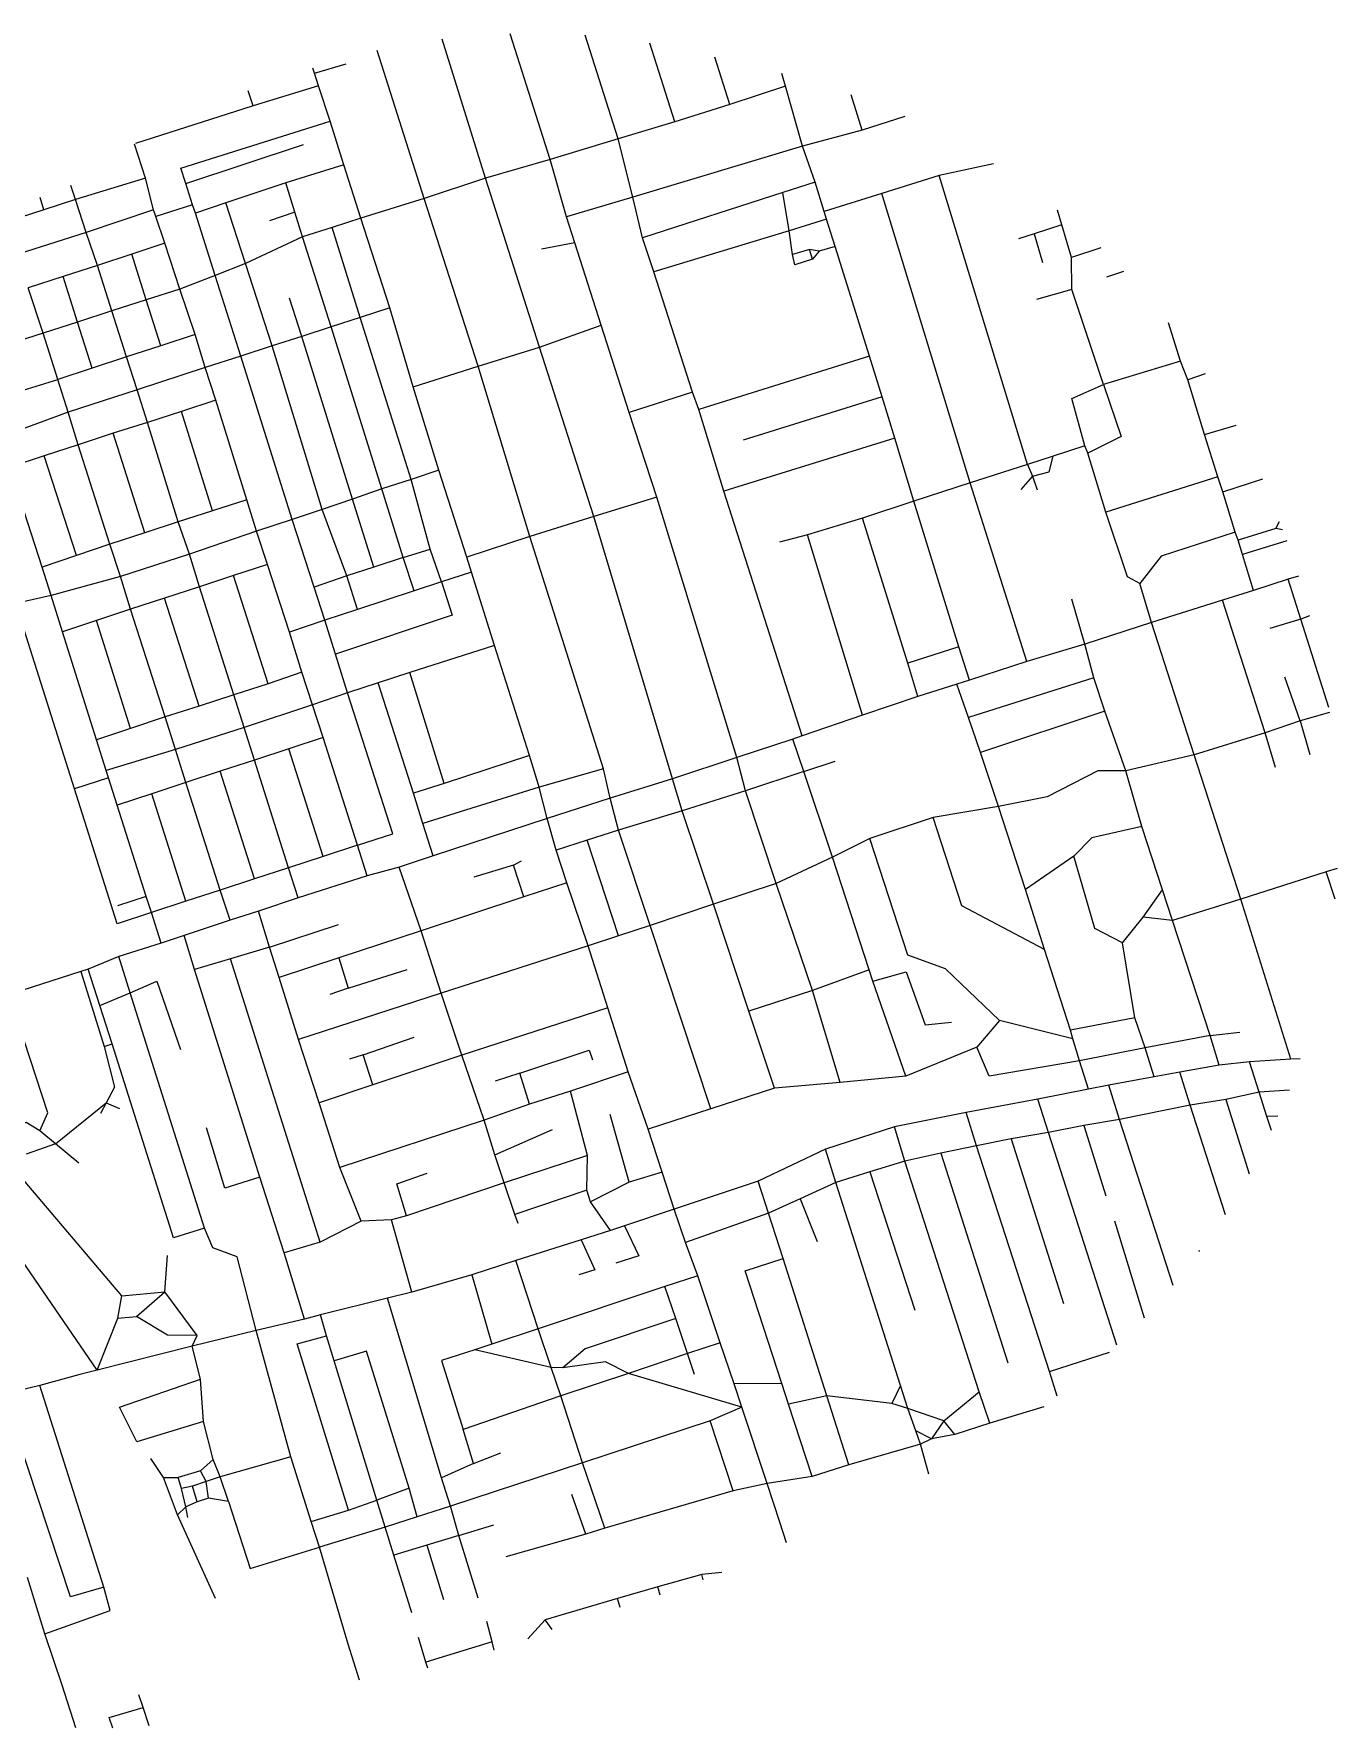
# Model space of a CAD drawing. Header units: metres. Extents: x 623839 to 626606, y 4836007 to 4838382.
# Drawn here: x 624779 to 626606, y 4836007 to 4838382 of the extents above; entities that cross this region are included whole.
import ezdxf

# ---------------------------------------------------------------- set-up
doc = ezdxf.new("R2010")
doc.units = ezdxf.units.M

msp = doc.modelspace()

# ---------------------------------------------------------------- linework, layer by layer
at = {"layer": 'ROADS'}
for points in [[(625412.6, 4838179.8), (625351.8, 4838374.4)], [(625503.4, 4838206.1), (625447.1, 4838382)], [(625598.5, 4838234.9), (625552.4, 4838380.2)], [(625678.1, 4838258.7), (625643.1, 4838369.2)], [(625326.4, 4838151.4), (625260.6, 4838358.6)], [(625755, 4838283.1), (625734.2, 4838349.6)], [(625172.9, 4838326.9), (625170.7, 4838333.8)], [(625172.9, 4838326.9), (625217, 4838339.9)], [(625178.6, 4838309.2), (625172.9, 4838326.9)], [(625833, 4838308.8), (625828, 4838326.3)], [(625086.7, 4838281), (625079.9, 4838302.3)], [(625178.6, 4838309.2), (625086.7, 4838281)], [(625194.6, 4838259.9), (625178.6, 4838309.2)], [(625833, 4838308.8), (625755, 4838283.1)], [(625856.9, 4838224.8), (625833, 4838308.8)], [(625086.7, 4838281), (624921.8, 4838228.4)], [(625755, 4838283.1), (625678.1, 4838258.7)], [(625940.5, 4838247.1), (625925.3, 4838296.8)], [(624992.3, 4838172.5), (624985.6, 4838193.7), (625194.6, 4838259.9)], [(625214.1, 4838198.4), (625194.6, 4838259.9)], [(625678.1, 4838258.7), (625598.5, 4838234.9)], [(626000.2, 4838266.1), (625940.5, 4838247.1)], [(624935.7, 4838179.8), (624920.5, 4838227.5)], [(624992.3, 4838172.5), (625157.5, 4838227.1)], [(625598.5, 4838234.9), (625503.4, 4838206.1)], [(625619, 4838153.3), (625598.5, 4838234.9)], [(625940.5, 4838247.1), (625856.9, 4838224.8)], [(625503.4, 4838206.1), (625412.6, 4838179.8)], [(625526.2, 4838125.5), (625503.4, 4838206.1)], [(625856.9, 4838224.8), (625619, 4838153.3)], [(625874.5, 4838174), (625856.9, 4838224.8)], [(624935.7, 4838179.8), (624837.8, 4838149.8)], [(624947.3, 4838135.5), (624935.7, 4838179.8)], [(625214.1, 4838198.4), (625132.6, 4838173.2)], [(625237.9, 4838123.5), (625214.1, 4838198.4)], [(625412.6, 4838179.8), (625326.4, 4838151.4)], [(625488.2, 4837942.9), (625412.6, 4838179.8)], [(626048.4, 4838183.3), (625968.3, 4838158.3)], [(626124.8, 4838199.8), (626048.4, 4838183.3)], [(626172.3, 4837778.5), (626048.4, 4838183.3)], [(624837.8, 4838149.8), (624831.3, 4838169.7)], [(625002, 4838142.5), (624992.3, 4838172.5)], [(625132.6, 4838173.2), (625048.4, 4838145.4)], [(625145.4, 4838132.1), (625132.6, 4838173.2)], [(625829.4, 4838159.5), (625632.4, 4838096)], [(625874.5, 4838174), (625829.4, 4838159.5)], [(625838.4, 4838105.7), (625829.4, 4838159.5)], [(625887.1, 4838133.1), (625874.5, 4838174)], [(625968.3, 4838158.3), (625887.1, 4838133.1)], [(626092, 4837752.6), (625968.3, 4838158.3)], [(624793.6, 4838135.4), (624742.8, 4838118.9)], [(624793.6, 4838135.4), (624788, 4838152.8)], [(624837.8, 4838149.8), (624793.6, 4838135.4)], [(624852.9, 4838103.5), (624837.8, 4838149.8)], [(624947.3, 4838135.5), (624852.9, 4838103.5)], [(624950.5, 4838125.8), (624947.3, 4838135.5)], [(625002, 4838142.5), (624950.5, 4838125.8)], [(625006, 4838130.5), (625002, 4838142.5)], [(625048.4, 4838145.4), (625006, 4838130.5)], [(625076, 4838060.1), (625048.4, 4838145.4)], [(625145.4, 4838132.1), (625109.8, 4838119.9)], [(625156, 4838097.7), (625145.4, 4838132.1)], [(625326.4, 4838151.4), (625237.9, 4838123.5)], [(625402.2, 4837916.1), (625326.4, 4838151.4)], [(625619, 4838153.3), (625526.2, 4838125.5)], [(625632.4, 4838096), (625619, 4838153.3)], [(625890.5, 4838122.1), (625887.1, 4838133.1)], [(626220.6, 4838114.2), (626214.3, 4838134.7)], [(624962.9, 4838088.5), (624950.5, 4838125.8)], [(625033.4, 4838043.4), (625006, 4838130.5)], [(625197.6, 4838110.8), (625156, 4838097.7)], [(625237.9, 4838123.5), (625197.6, 4838110.8)], [(625236.8, 4837984.3), (625197.6, 4838110.8)], [(625278.2, 4837997.8), (625237.9, 4838123.5)], [(625537.8, 4838089.2), (625526.2, 4838125.5)], [(625890.5, 4838122.1), (625838.4, 4838105.7)], [(625902.6, 4838084.1), (625890.5, 4838122.1)], [(626220.6, 4838114.2), (626181.5, 4838101.6)], [(626233.9, 4838068.7), (626220.6, 4838114.2)], [(624852.9, 4838103.5), (624757.2, 4838073.1)], [(624868.5, 4838057.3), (624852.9, 4838103.5)], [(624962.9, 4838088.5), (624916.5, 4838073.1)], [(624984.1, 4838024.3), (624962.9, 4838088.5)], [(625156, 4838097.7), (625076, 4838060.1)], [(625196.3, 4837971.5), (625156, 4838097.7)], [(625537.8, 4838089.2), (625491.2, 4838080.1)], [(625574.9, 4837973.6), (625537.8, 4838089.2)], [(625648.6, 4838048.5), (625632.4, 4838096)], [(625838.4, 4838105.7), (625648.6, 4838048.5)], [(625842.8, 4838072.9), (625838.4, 4838105.7)], [(625902.6, 4838084.1), (625880.3, 4838077.2)], [(625950.7, 4837930.1), (625902.6, 4838084.1)], [(626181.5, 4838101.6), (626159.6, 4838094.5)], [(626181.5, 4838101.6), (626193.5, 4838061.7)], [(624916.5, 4838073.1), (624868.5, 4838057.3)], [(624936.8, 4838009.1), (624916.5, 4838073.1)], [(625076, 4838060.1), (625033.4, 4838043.4)], [(625113.6, 4837944.5), (625076, 4838060.1)], [(625866.7, 4838079.9), (625842.8, 4838072.9)], [(625871, 4838066.2), (625846.3, 4838058.2), (625842.8, 4838072.9)], [(625871, 4838066.2), (625866.7, 4838079.9)], [(625880.3, 4838077.2), (625866.7, 4838079.9)], [(625880.3, 4838077.2), (625871, 4838066.2)], [(626275, 4838082), (626233.9, 4838068.7)], [(626234.4, 4838023.8), (626233.9, 4838068.7)], [(624820.3, 4838041.8), (624771.2, 4838026.1)], [(624868.5, 4838057.3), (624820.3, 4838041.8)], [(624840.6, 4837977.9), (624820.3, 4838041.8)], [(624888.6, 4837993.7), (624868.5, 4838057.3)], [(625033.4, 4838043.4), (624984.1, 4838024.3)], [(625069.6, 4837930.4), (625033.4, 4838043.4)], [(625702.6, 4837879.8), (625648.6, 4838048.5)], [(626307.1, 4838048.7), (626282.9, 4838041)], [(624792.3, 4837962.3), (624771.2, 4838026.1)], [(624984.1, 4838024.3), (624936.8, 4838009.1)], [(625005.4, 4837960.4), (624984.1, 4838024.3)], [(626234.4, 4838023.8), (626185, 4838009.6)], [(626279, 4837890.4), (626234.4, 4838023.8)], [(624888.6, 4837993.7), (624840.6, 4837977.9)], [(624936.8, 4838009.1), (624888.6, 4837993.7)], [(624909.2, 4837929.3), (624888.6, 4837993.7)], [(624957.2, 4837944.9), (624936.8, 4838009.1)], [(625155, 4837958), (625137.8, 4838011.6)], [(625278.2, 4837997.8), (625236.8, 4837984.3)], [(625311.3, 4837887), (625278.2, 4837997.8)], [(624840.6, 4837977.9), (624792.3, 4837962.3)], [(624860.9, 4837913.5), (624840.6, 4837977.9)], [(625196.3, 4837971.5), (625155, 4837958)], [(625236.8, 4837984.3), (625196.3, 4837971.5)], [(625267.4, 4837744), (625196.3, 4837971.5)], [(625308.1, 4837757.4), (625236.8, 4837984.3)], [(625488.2, 4837942.9), (625574.9, 4837973.6)], [(625614, 4837851.2), (625574.9, 4837973.6)], [(626386.6, 4837923), (626369.9, 4837976.7)], [(624792.3, 4837962.3), (624744.5, 4837947.2)], [(624813.1, 4837897.7), (624792.3, 4837962.3)], [(624957.2, 4837944.9), (624909.2, 4837929.3)], [(625005.4, 4837960.4), (624957.2, 4837944.9)], [(625019.4, 4837914.2), (625005.4, 4837960.4)], [(625113.6, 4837944.5), (625069.6, 4837930.4)], [(625155, 4837958), (625113.6, 4837944.5)], [(625183.7, 4837715.1), (625113.6, 4837944.5)], [(625226.2, 4837729.7), (625155, 4837958)], [(625402.2, 4837916.1), (625488.2, 4837942.9)], [(625564.3, 4837705.4), (625488.2, 4837942.9)], [(624909.2, 4837929.3), (624860.9, 4837913.5)], [(624924.1, 4837883.1), (624909.2, 4837929.3)], [(625069.6, 4837930.4), (625019.4, 4837914.2)], [(625141.7, 4837701.2), (625069.6, 4837930.4)], [(625950.7, 4837930.1), (625711.5, 4837855.5)], [(625968.5, 4837873.1), (625950.7, 4837930.1)], [(626386.6, 4837923), (626279, 4837890.4)], [(626396.9, 4837897), (626386.6, 4837923)], [(624764.6, 4837882.3), (624813.1, 4837897.7)], [(624860.9, 4837913.5), (624813.1, 4837897.7)], [(624827.6, 4837851.9), (624813.1, 4837897.7)], [(625019.4, 4837914.2), (624924.1, 4837883.1)], [(625034.6, 4837868.6), (625019.4, 4837914.2)], [(625311.3, 4837887), (625402.2, 4837916.1)], [(625474.5, 4837677.3), (625402.2, 4837916.1)], [(626421.5, 4837905.4), (626396.9, 4837897)], [(626420.4, 4837820.2), (626396.9, 4837897)], [(624924.1, 4837883.1), (624827.6, 4837851.9)], [(624938.6, 4837837.2), (624924.1, 4837883.1)], [(625347.2, 4837770.3), (625311.3, 4837887)], [(625702.6, 4837879.8), (625614, 4837851.2)], [(625711.5, 4837855.5), (625702.6, 4837879.8)], [(625968.5, 4837873.1), (625773.7, 4837812.3)], [(625986.5, 4837815.2), (625968.5, 4837873.1)], [(626252.5, 4837804.5), (626234.4, 4837870.7), (626279, 4837890.4)], [(626279, 4837890.4), (626303.6, 4837817.6), (626256.8, 4837794.2)], [(624827.6, 4837851.9), (624732.4, 4837816.5)], [(624841.4, 4837806), (624827.6, 4837851.9)], [(624986.4, 4837852.8), (624938.6, 4837837.2)], [(625034.6, 4837868.6), (624986.4, 4837852.8)], [(625029.8, 4837713.4), (624986.4, 4837852.8)], [(625077.8, 4837729), (625034.6, 4837868.6)], [(625652.8, 4837732.7), (625614, 4837851.2)], [(625746.6, 4837740.9), (625711.5, 4837855.5)], [(624938.6, 4837837.2), (624890.5, 4837822.3)], [(624981.9, 4837697.7), (624938.6, 4837837.2)], [(626420.4, 4837820.2), (626464.9, 4837833.5)], [(624841.4, 4837806), (624793.8, 4837790.4)], [(624890.5, 4837822.3), (624841.4, 4837806)], [(624885.8, 4837666.8), (624841.4, 4837806)], [(624935, 4837682.7), (624890.5, 4837822.3)], [(625986.5, 4837815.2), (625746.6, 4837740.9)], [(626012.8, 4837727.1), (625986.5, 4837815.2)], [(626252.5, 4837804.5), (626208.3, 4837790.1)], [(626256.8, 4837794.2), (626252.5, 4837804.5)], [(626439, 4837760.8), (626420.4, 4837820.2)], [(624793.8, 4837790.4), (624745.8, 4837774.8)], [(624839, 4837650.9), (624793.8, 4837790.4)], [(626172.3, 4837778.5), (626092, 4837752.6)], [(626208.3, 4837790.1), (626172.3, 4837778.5)], [(626172.3, 4837778.5), (626179.3, 4837761.9)], [(626179.3, 4837761.9), (626202.6, 4837768.1), (626208.3, 4837790.1)], [(626282.3, 4837711.5), (626256.8, 4837794.2)], [(624790.9, 4837634.6), (624745.8, 4837774.8)], [(625308.1, 4837757.4), (625267.4, 4837744)], [(625347.2, 4837770.3), (625308.1, 4837757.4)], [(625335, 4837659.8), (625308.1, 4837757.4)], [(625386.3, 4837648.6), (625347.2, 4837770.3)], [(626092, 4837752.6), (626012.8, 4837727.1)], [(626171.4, 4837502.1), (626092, 4837752.6)], [(626179.3, 4837761.9), (626162.9, 4837743.3)], [(626179.3, 4837761.9), (626185.9, 4837742.8)], [(626439, 4837760.8), (626282.3, 4837711.5)], [(626446.1, 4837740), (626439, 4837760.8)], [(626446.1, 4837740), (626502.3, 4837758.1)], [(625077.8, 4837729), (625029.8, 4837713.4)], [(625091.7, 4837684.7), (625077.8, 4837729)], [(625226.2, 4837729.7), (625183.7, 4837715.1)], [(625267.4, 4837744), (625226.2, 4837729.7)], [(625255.8, 4837634.3), (625226.2, 4837729.7)], [(625297.3, 4837647.7), (625267.4, 4837744)], [(625652.8, 4837732.7), (625564.3, 4837705.4)], [(625764.7, 4837367.5), (625652.8, 4837732.7)], [(625856.5, 4837398.1), (625746.6, 4837740.9)], [(626463.5, 4837683.6), (626446.1, 4837740)], [(625029.8, 4837713.4), (624981.9, 4837697.7)], [(625183.7, 4837715.1), (625141.7, 4837701.2)], [(625217.9, 4837622), (625183.7, 4837715.1)], [(625564.3, 4837705.4), (625474.5, 4837677.3)], [(625674.7, 4837337.8), (625564.3, 4837705.4)], [(626012.8, 4837727.1), (625940.8, 4837703.1)], [(626076.2, 4837522.6), (626012.8, 4837727.1)], [(626329.9, 4837611.5), (626312.7, 4837620.6), (626282.3, 4837711.5)], [(624935, 4837682.7), (624885.8, 4837666.8)], [(624981.9, 4837697.7), (624935, 4837682.7)], [(624997.4, 4837652.7), (624981.9, 4837697.7)], [(625091.7, 4837684.7), (624997.4, 4837652.7)], [(625141.7, 4837701.2), (625091.7, 4837684.7)], [(625106.9, 4837638), (625091.7, 4837684.7)], [(625172.5, 4837606.3), (625141.7, 4837701.2)], [(625940.8, 4837703.1), (625863.7, 4837679.5)], [(626004.4, 4837499.6), (625940.8, 4837703.1)], [(626463.5, 4837683.6), (626359.9, 4837649.7), (626329.9, 4837611.5)], [(626467.7, 4837672), (626463.5, 4837683.6)], [(626520.3, 4837688.5), (626467.7, 4837672)], [(626520.3, 4837688.5), (626525.5, 4837698.2)], [(626529.9, 4837686.9), (626520.3, 4837688.5)], [(624885.8, 4837666.8), (624839, 4837650.9)], [(624901, 4837621.1), (624885.8, 4837666.8)], [(625297.3, 4837647.7), (625335, 4837659.8)], [(625350.9, 4837613.6), (625335, 4837659.8)], [(625474.5, 4837677.3), (625386.3, 4837648.6)], [(625578.1, 4837351.8), (625474.5, 4837677.3)], [(625863.7, 4837679.5), (625824.7, 4837669.4)], [(625941, 4837427.1), (625863.7, 4837679.5)], [(626473.8, 4837652), (626467.7, 4837672)], [(626535.8, 4837671.4), (626473.8, 4837652)], [(624839, 4837650.9), (624790.9, 4837634.6)], [(624803.8, 4837594.7), (624790.9, 4837634.6)], [(624997.4, 4837652.7), (624901, 4837621.1)], [(625011.6, 4837606.7), (624997.4, 4837652.7)], [(625106.9, 4837638), (625059.4, 4837622.5)], [(625137.8, 4837543.1), (625106.9, 4837638)], [(625255.8, 4837634.3), (625217.9, 4837622)], [(625297.3, 4837647.7), (625255.8, 4837634.3)], [(625312.4, 4837601.3), (625297.3, 4837647.7)], [(625392.8, 4837627.4), (625386.3, 4837648.6)], [(626489.3, 4837601.7), (626473.8, 4837652)], [(624901, 4837621.1), (624803.8, 4837594.7)], [(624914.8, 4837575.4), (624901, 4837621.1)], [(625059.4, 4837622.5), (625011.6, 4837606.7)], [(625107.7, 4837471), (625059.4, 4837622.5)], [(625217.9, 4837622), (625172.5, 4837606.3)], [(625350.9, 4837613.6), (625365.8, 4837567), (625202.1, 4837512.6)], [(625233.3, 4837575.1), (625217.9, 4837622)], [(625350.9, 4837613.6), (625312.4, 4837601.3)], [(625392.8, 4837627.4), (625350.9, 4837613.6)], [(625425.2, 4837524.7), (625392.8, 4837627.4)], [(626346.3, 4837556.6), (626329.9, 4837611.5)], [(626537.9, 4837617.5), (626489.3, 4837601.7)], [(626552.1, 4837621.8), (626537.9, 4837617.5)], [(626555.5, 4837561.7), (626537.9, 4837617.5)], [(624803.8, 4837594.7), (624754.3, 4837583.4)], [(624819.7, 4837543.7), (624803.8, 4837594.7)], [(624962.6, 4837590.9), (624914.8, 4837575.4)], [(625011.6, 4837606.7), (624962.6, 4837590.9)], [(625011.1, 4837439.4), (624962.6, 4837590.9)], [(625059.7, 4837455.6), (625011.6, 4837606.7)], [(625187.5, 4837559.9), (625172.5, 4837606.3)], [(625312.4, 4837601.3), (625233.3, 4837575.1)], [(626252.6, 4837526.5), (626234.5, 4837589.3)], [(626445.7, 4837588), (626346.3, 4837556.6)], [(626489.3, 4837601.7), (626445.7, 4837588)], [(626505.5, 4837402.3), (626445.7, 4837588)], [(624836.4, 4837323.6), (624754.3, 4837583.4)], [(624914.8, 4837575.4), (624867.3, 4837559.5)], [(624963.4, 4837424.5), (624914.8, 4837575.4)], [(625233.3, 4837575.1), (625187.5, 4837559.9)], [(626555.5, 4837561.7), (626512.1, 4837548.3)], [(626567.8, 4837566.2), (626555.5, 4837561.7)], [(626594.7, 4837437.6), (626555.5, 4837561.7)], [(624867.3, 4837559.5), (624819.7, 4837543.7)], [(624867.1, 4837392.4), (624819.7, 4837543.7)], [(624914.8, 4837408.4), (624867.3, 4837559.5)], [(625187.5, 4837559.9), (625137.8, 4837543.1)], [(625155.2, 4837487.1), (625137.8, 4837543.1)], [(625202.1, 4837512.6), (625187.5, 4837559.9)], [(626346.3, 4837556.6), (626252.6, 4837526.5)], [(626406, 4837371.3), (626346.3, 4837556.6)], [(625425.2, 4837524.7), (625306.5, 4837486.7)], [(625474, 4837370.2), (625425.2, 4837524.7)], [(626076.2, 4837522.6), (626004.4, 4837499.6)], [(626090.9, 4837475.8), (626076.2, 4837522.6)], [(626252.6, 4837526.5), (626171.4, 4837502.1)], [(626265.3, 4837479.4), (626252.6, 4837526.5)], [(625218.9, 4837458.2), (625202.1, 4837512.6)], [(626018.7, 4837453), (626004.4, 4837499.6)], [(626171.4, 4837502.1), (626090.9, 4837475.8)], [(625107.7, 4837471), (625059.7, 4837455.6)], [(625155.2, 4837487.1), (625107.7, 4837471)], [(625170.2, 4837441.3), (625155.2, 4837487.1)], [(625262.1, 4837472), (625218.9, 4837458.2)], [(625306.5, 4837486.7), (625262.1, 4837472)], [(625311.6, 4837317.6), (625262.1, 4837472)], [(625354.7, 4837331.3), (625306.5, 4837486.7)], [(626073.1, 4837470.5), (626018.7, 4837453)], [(626090.9, 4837475.8), (626073.1, 4837470.5)], [(626089.6, 4837423.7), (626073.1, 4837470.5)], [(626265.3, 4837479.4), (626089.6, 4837423.7)], [(626280.8, 4837432.6), (626265.3, 4837479.4)], [(626554.6, 4837418.9), (626533.3, 4837480.1)], [(625059.7, 4837455.6), (625011.1, 4837439.4)], [(625074.4, 4837409.8), (625059.7, 4837455.6)], [(625218.9, 4837458.2), (625170.2, 4837441.3)], [(625232.9, 4837244.4), (625282.5, 4837260.3), (625218.9, 4837458.2)], [(626018.7, 4837453), (625941, 4837427.1)], [(624963.4, 4837424.5), (624914.8, 4837408.4)], [(625011.1, 4837439.4), (624963.4, 4837424.5)], [(624978.1, 4837378.7), (624963.4, 4837424.5)], [(625170.2, 4837441.3), (625074.4, 4837409.8)], [(625184.9, 4837395.5), (625170.2, 4837441.3)], [(625941, 4837427.1), (625856.5, 4837398.1)], [(626106.3, 4837374.6), (626089.6, 4837423.7)], [(626280.8, 4837432.6), (626106.3, 4837374.6)], [(626310, 4837349), (626280.8, 4837432.6)], [(626554.6, 4837418.9), (626505.5, 4837402.3)], [(626595.8, 4837430.7), (626554.6, 4837418.9)], [(626554.6, 4837418.9), (626568.1, 4837371.5)], [(624914.8, 4837408.4), (624867.1, 4837392.4)], [(625074.4, 4837409.8), (624978.1, 4837378.7)], [(625088.8, 4837363.6), (625074.4, 4837409.8)], [(625184.9, 4837395.5), (625136.8, 4837379.7)], [(625232.9, 4837244.4), (625184.9, 4837395.5)], [(625856.5, 4837398.1), (625843.4, 4837393.2)], [(626505.5, 4837402.3), (626406, 4837371.3)], [(626519.9, 4837353.3), (626505.5, 4837402.3)], [(624880.7, 4837349.1), (624867.1, 4837392.4)], [(624978.1, 4837378.7), (624880.7, 4837349.1)], [(624992.6, 4837332.5), (624978.1, 4837378.7)], [(625136.8, 4837379.7), (625088.8, 4837363.6)], [(625184.8, 4837228.9), (625136.8, 4837379.7)], [(625843.4, 4837393.2), (625764.7, 4837367.5)], [(625859, 4837347.8), (625843.4, 4837393.2)], [(626131.6, 4837298.8), (626106.3, 4837374.6)], [(626406, 4837371.3), (626310, 4837349)], [(626471.2, 4837168.8), (626406, 4837371.3)], [(624883.9, 4837339.1), (624880.7, 4837349.1)], [(625040.6, 4837348.2), (624992.6, 4837332.5)], [(625088.8, 4837363.6), (625040.6, 4837348.2)], [(625088.7, 4837197.2), (625040.6, 4837348.2)], [(625136.2, 4837212.9), (625088.8, 4837363.6)], [(625474, 4837370.2), (625354.7, 4837331.3)], [(625487.9, 4837325.9), (625474, 4837370.2)], [(625578.1, 4837351.8), (625487.9, 4837325.9)], [(625587.3, 4837310.4), (625578.1, 4837351.8)], [(625764.7, 4837367.5), (625674.7, 4837337.8)], [(625776.8, 4837320.8), (625764.7, 4837367.5)], [(625859, 4837347.8), (625776.8, 4837320.8)], [(625859, 4837347.8), (625902.7, 4837362.2)], [(625898.8, 4837227.9), (625859, 4837347.8)], [(626310, 4837349), (626271, 4837349), (626199.9, 4837312.3), (626131.6, 4837298.8)], [(626332.6, 4837270.9), (626310, 4837349)], [(624883.9, 4837339.1), (624836.4, 4837323.6)], [(624944.4, 4837150.3), (624896.1, 4837134.4), (624836.4, 4837323.6)], [(624896, 4837300.9), (624883.9, 4837339.1)], [(624992.6, 4837332.5), (624944.6, 4837316.8)], [(625040.7, 4837181.5), (624992.6, 4837332.5)], [(625354.7, 4837331.3), (625311.6, 4837317.6)], [(625487.9, 4837325.9), (625324.6, 4837275)], [(625498.8, 4837282.1), (625487.9, 4837325.9)], [(625674.7, 4837337.8), (625587.3, 4837310.4)], [(625688.3, 4837292.9), (625674.7, 4837337.8)], [(624944.6, 4837316.8), (624896, 4837300.9)], [(624937, 4837172.5), (624896, 4837300.9)], [(624992.4, 4837166), (624944.6, 4837316.8)], [(625324.6, 4837275), (625311.6, 4837317.6)], [(625587.3, 4837310.4), (625498.8, 4837282.1)], [(625598.8, 4837265.5), (625587.3, 4837310.4)], [(625776.8, 4837320.8), (625688.3, 4837292.9)], [(625819.9, 4837191), (625776.8, 4837320.8)], [(625498.8, 4837282.1), (625339.2, 4837229.6)], [(625511.5, 4837237.7), (625498.8, 4837282.1)], [(625688.3, 4837292.9), (625598.8, 4837265.5)], [(625732.3, 4837161.8), (625688.3, 4837292.9)], [(626040, 4837283.2), (625951.3, 4837253.9)], [(626131.6, 4837298.8), (626040, 4837283.2)], [(626196.1, 4837098.3), (626080.5, 4837159.4), (626040, 4837283.2)], [(626169.4, 4837182.6), (626131.6, 4837298.8)], [(625339.2, 4837229.6), (625324.6, 4837275)], [(625598.8, 4837265.5), (625554.9, 4837251.4)], [(625643.2, 4837132.2), (625598.8, 4837265.5)], [(625951.3, 4837253.9), (625898.8, 4837227.9)], [(626133.1, 4836998.7), (626057.2, 4837071.1), (626004.5, 4837090.4), (625951.3, 4837253.9)], [(626332.6, 4837270.9), (626262.4, 4837255.1), (626237.1, 4837229.4)], [(626361.6, 4837181.9), (626332.6, 4837270.9)], [(625184.8, 4837228.9), (625136.2, 4837212.9)], [(625232.9, 4837244.4), (625184.8, 4837228.9)], [(625246.7, 4837201.5), (625232.9, 4837244.4)], [(625339.2, 4837229.6), (625291.6, 4837214)], [(625554.9, 4837251.4), (625511.5, 4837237.7)], [(625526.4, 4837191.9), (625511.5, 4837237.7)], [(625599, 4837117.7), (625554.9, 4837251.4)], [(626237.1, 4837229.4), (626169.4, 4837182.6)], [(626305.7, 4837107.6), (626266.9, 4837127.7), (626237.1, 4837229.4)], [(625136.2, 4837212.9), (625088.7, 4837197.2)], [(625149.9, 4837170.9), (625136.2, 4837212.9)], [(625291.6, 4837214), (625246.7, 4837201.5)], [(625322.4, 4837124.4), (625291.6, 4837214)], [(625451.6, 4837216.8), (625396, 4837199.7)], [(625451.6, 4837216.8), (625463.2, 4837222.5)], [(625466.4, 4837172.4), (625451.6, 4837216.8)], [(625898.8, 4837227.9), (625819.9, 4837191)], [(625950.5, 4837069.7), (625898.8, 4837227.9)], [(626590.9, 4837207), (626471.2, 4837168.8)], [(626606.4, 4837212), (626590.9, 4837207)], [(626603.5, 4837168.8), (626590.9, 4837207)], [(625040.7, 4837181.5), (624992.4, 4837166)], [(625088.7, 4837197.2), (625040.7, 4837181.5)], [(625054.7, 4837139.3), (625040.7, 4837181.5)], [(625246.7, 4837201.5), (625149.9, 4837170.9)], [(625526.4, 4837191.9), (625466.4, 4837172.4)], [(625556.4, 4837103.7), (625526.4, 4837191.9)], [(625819.9, 4837191), (625732.3, 4837161.8)], [(625870.9, 4837040.8), (625819.9, 4837191)], [(626196.1, 4837098.3), (626169.4, 4837182.6)], [(626334.5, 4837143.6), (626361.6, 4837181.9)], [(626375.6, 4837138.9), (626361.6, 4837181.9)], [(624937, 4837172.5), (624896.7, 4837159.6)], [(624944.4, 4837150.3), (624937, 4837172.5)], [(624992.4, 4837166), (624944.4, 4837150.3)], [(625149.9, 4837170.9), (625094.4, 4837152.1)], [(625466.4, 4837172.4), (625322.4, 4837124.4)], [(625732.3, 4837161.8), (625643.2, 4837132.2)], [(625781.8, 4837011.8), (625732.3, 4837161.8)], [(626471.2, 4837168.8), (626375.6, 4837138.9)], [(626541.5, 4836944.7), (626471.2, 4837168.8)], [(624957.8, 4837107.4), (624944.4, 4837150.3)], [(625054.7, 4837139.3), (624989.9, 4837117.8)], [(625094.4, 4837152.1), (625054.7, 4837139.3)], [(625109.9, 4837101.7), (625094.4, 4837152.1)], [(625109.9, 4837101.7), (625206.3, 4837133.6)], [(626305.7, 4837107.6), (626334.5, 4837143.6)], [(626375.6, 4837138.9), (626334.5, 4837143.6)], [(626428.4, 4836977.6), (626375.6, 4837138.9)], [(624989.9, 4837117.8), (624957.8, 4837107.4)], [(625004.5, 4837070.1), (624989.9, 4837117.8)], [(625322.4, 4837124.4), (625206.8, 4837086.5)], [(625350.4, 4837037.1), (625322.4, 4837124.4)], [(625599, 4837117.7), (625556.4, 4837103.7)], [(625643.2, 4837132.2), (625599, 4837117.7)], [(625728.3, 4836874.8), (625643.2, 4837132.2)], [(624898.5, 4837088.4), (624855.3, 4837070.9)], [(624957.8, 4837107.4), (624898.5, 4837088.4)], [(624914.2, 4837037.7), (624898.5, 4837088.4)], [(625109.9, 4837101.7), (625055.1, 4837085.2)], [(625123.2, 4837059), (625109.9, 4837101.7)], [(625206.8, 4837086.5), (625123.2, 4837059)], [(625206.8, 4837086.5), (625220.1, 4837044.2)], [(625556.4, 4837103.7), (625350.4, 4837037.1)], [(625584, 4837016.6), (625556.4, 4837103.7)], [(626232.8, 4836985.1), (626196.1, 4837098.3)], [(626322.9, 4837002.6), (626305.7, 4837107.6)], [(624845.2, 4837067.7), (624666.5, 4837009.9)], [(624855.3, 4837070.9), (624845.2, 4837067.7)], [(624845.2, 4837067.7), (624877.9, 4836962.4)], [(624872.1, 4837019.8), (624855.3, 4837070.9)], [(625055.1, 4837085.2), (625004.5, 4837070.1)], [(625096.4, 4836779.3), (625004.5, 4837070.1)], [(625180.8, 4836688.2), (625055.1, 4837085.2)], [(625220.1, 4837044.2), (625302.9, 4837070.5)], [(625950.5, 4837069.7), (625870.9, 4837040.8)], [(625955.7, 4837054), (625950.5, 4837069.7)], [(625955.7, 4837054), (626002.1, 4837067.1), (626028.9, 4836992.5), (626065.8, 4836996.3)], [(624914.2, 4837037.7), (624951.7, 4837053.9), (624985, 4836958.3)], [(625150.6, 4836972.2), (625123.2, 4837059)], [(625220.1, 4837044.2), (625194.5, 4837035.4)], [(625870.9, 4837040.8), (625781.8, 4837011.8)], [(625909.6, 4836911.9), (625870.9, 4837040.8)], [(626001.6, 4836920.6), (625955.7, 4837054)], [(624872.1, 4837019.8), (624914.2, 4837037.7)], [(624889, 4836966.1), (624872.1, 4837019.8)], [(625018.4, 4836707.6), (624914.2, 4837037.7)], [(625350.4, 4837037.1), (625150.6, 4836972.2)], [(625379.2, 4836950), (625350.4, 4837037.1)], [(625584, 4837016.6), (625379.2, 4836950)], [(625612.5, 4836926.6), (625584, 4837016.6)], [(625817.5, 4836903.7), (625781.8, 4837011.8)], [(626133.1, 4836998.7), (626101.1, 4836961.6)], [(626236, 4836973.1), (626133.1, 4836998.7)], [(626322.9, 4837002.6), (626232.8, 4836985.1)], [(626337.1, 4836960.6), (626322.9, 4837002.6)], [(624868.3, 4836508.8), (624692.8, 4836763.8), (624595.9, 4836877.4), (624562.2, 4836976.8)], [(624787.8, 4836844.1), (624798.8, 4836869.4), (624765.8, 4836970.7)], [(625179.3, 4836883.3), (625150.6, 4836972.2)], [(625240.8, 4836950.5), (625312.3, 4836975.4)], [(626236, 4836973.1), (626232.8, 4836985.1)], [(626245.4, 4836942.3), (626236, 4836973.1)], [(626428.4, 4836977.6), (626337.1, 4836960.6)], [(626428.4, 4836977.6), (626469.8, 4836982.3)], [(626441, 4836936), (626428.4, 4836977.6)], [(624877.9, 4836962.4), (624889, 4836966.1)], [(624877.9, 4836962.4), (624892.2, 4836905.3), (624880.8, 4836883.4)], [(625018.4, 4836707.6), (624975.2, 4836693.9), (624889, 4836966.1)], [(625240.8, 4836950.5), (625222, 4836944.6)], [(625254.7, 4836908.5), (625240.8, 4836950.5)], [(625379.2, 4836950), (625254.7, 4836908.5)], [(625410.6, 4836859), (625379.2, 4836950)], [(625460.5, 4836924.9), (625557.8, 4836957.2), (625562.4, 4836943.8)], [(626101.1, 4836961.6), (626001.6, 4836920.6)], [(626245.4, 4836942.3), (626118.4, 4836920.6), (626101.1, 4836961.6)], [(626337.1, 4836960.6), (626245.4, 4836942.3)], [(626349.7, 4836919.8), (626337.1, 4836960.6)], [(626541.5, 4836944.7), (626483.4, 4836940.8)], [(626554.4, 4836945), (626541.5, 4836944.7)], [(625460.5, 4836924.9), (625426.2, 4836913.7)], [(625474.4, 4836881.3), (625460.5, 4836924.9)], [(625612.5, 4836926.6), (625531.5, 4836899.5)], [(625640.7, 4836846.3), (625612.5, 4836926.6)], [(626001.6, 4836920.6), (625909.6, 4836911.9)], [(626258, 4836902.7), (626245.4, 4836942.3)], [(626349.7, 4836919.8), (626286.3, 4836908)], [(626385.9, 4836926.4), (626349.7, 4836919.8)], [(626441, 4836936), (626385.9, 4836926.4)], [(626400.4, 4836880.2), (626385.9, 4836926.4)], [(626483.4, 4836940.8), (626441, 4836936)], [(626497, 4836898.1), (626483.4, 4836940.8)], [(625254.7, 4836908.5), (625179.3, 4836883.3)], [(625531.5, 4836899.5), (625474.4, 4836881.3)], [(625555.3, 4836809.7), (625531.5, 4836899.5)], [(625817.5, 4836903.7), (625728.3, 4836874.8)], [(625909.6, 4836911.9), (625817.5, 4836903.7)], [(626258, 4836902.7), (626186.8, 4836888.7)], [(626286.3, 4836908), (626258, 4836902.7)], [(626301.3, 4836860.2), (626286.3, 4836908)], [(626497, 4836898.1), (626450.2, 4836887.9)], [(626539.5, 4836901.1), (626497, 4836898.1)], [(626508, 4836864.2), (626497, 4836898.1)], [(624809.6, 4836825.7), (624880.8, 4836883.4)], [(624880.8, 4836883.4), (624872.6, 4836868.4)], [(624880.8, 4836883.4), (624899.4, 4836875.4)], [(625208.3, 4836792.7), (625179.3, 4836883.3)], [(625474.4, 4836881.3), (625410.6, 4836859)], [(625728.3, 4836874.8), (625640.7, 4836846.3)], [(626186.8, 4836888.7), (626086.5, 4836869.7)], [(626201.6, 4836841.7), (626186.8, 4836888.7)], [(626400.4, 4836880.2), (626301.3, 4836860.2)], [(626450.2, 4836887.9), (626400.4, 4836880.2)], [(626450, 4836726.2), (626400.4, 4836880.2)], [(626450.2, 4836887.9), (626483.2, 4836783.7)], [(624787.8, 4836844.1), (624768.6, 4836855.7), (624721.5, 4836838.9)], [(625410.6, 4836859), (625208.3, 4836792.7)], [(625425.6, 4836810.4), (625410.6, 4836859)], [(625613.7, 4836772.3), (625587.3, 4836867)], [(625985.7, 4836849.6), (625889, 4836818.3)], [(626086.5, 4836869.7), (625985.7, 4836849.6)], [(626000.6, 4836801.7), (625985.7, 4836849.6)], [(626101, 4836823.1), (626086.5, 4836869.7)], [(626251.2, 4836851.4), (626201.6, 4836841.7)], [(626301.3, 4836860.2), (626251.2, 4836851.4)], [(626251.2, 4836851.4), (626282, 4836752.8)], [(626376.3, 4836627.3), (626301.3, 4836860.2)], [(626523.2, 4836864.7), (626508, 4836864.2)], [(626514.2, 4836844.8), (626508, 4836864.2)], [(624809.6, 4836825.7), (624768.4, 4836811.5)], [(624809.6, 4836825.7), (624787.8, 4836844.1)], [(624842.3, 4836798.7), (624809.6, 4836825.7)], [(625096.4, 4836779.3), (625047.2, 4836763.6), (625021.2, 4836848.2)], [(625425.6, 4836810.4), (625506.6, 4836846.1)], [(625660.2, 4836786.3), (625640.7, 4836846.3)], [(626149.3, 4836833), (626101, 4836823.1)], [(626201.6, 4836841.7), (626149.3, 4836833)], [(626149.3, 4836833), (626222.9, 4836601.9)], [(626297.6, 4836543.5), (626201.6, 4836841.7)], [(625438.5, 4836771.1), (625425.6, 4836810.4)], [(625555.3, 4836809.7), (625438.5, 4836771.1)], [(625554.4, 4836760.8), (625555.3, 4836809.7)], [(625889, 4836818.3), (625794.8, 4836773.6)], [(625903.7, 4836771.9), (625889, 4836818.3)], [(626000.6, 4836801.7), (625951.5, 4836786.7)], [(626050.9, 4836812.7), (626000.6, 4836801.7)], [(626104.8, 4836478.2), (626000.6, 4836801.7)], [(626101, 4836823.1), (626050.9, 4836812.7)], [(626050.9, 4836812.7), (626144.8, 4836518.9)], [(626203, 4836506.8), (626101, 4836823.1)], [(624902.8, 4836612.8), (624754.3, 4836787.8)], [(625130.3, 4836672.9), (625096.4, 4836779.3)], [(625238.2, 4836717.3), (625208.3, 4836792.7)], [(625301.6, 4836725), (625288.1, 4836769.7), (625330.6, 4836784.7)], [(625660.2, 4836786.3), (625613.7, 4836772.3)], [(625677, 4836734.5), (625660.2, 4836786.3)], [(625951.5, 4836786.7), (625903.7, 4836771.9)], [(625951.5, 4836786.7), (626014.5, 4836592.8)], [(625438.5, 4836771.1), (625301.6, 4836725)], [(625453.8, 4836726.7), (625438.5, 4836771.1)], [(625554.4, 4836760.8), (625453.8, 4836726.7)], [(625559.6, 4836744.7), (625554.4, 4836760.8)], [(625613.7, 4836772.3), (625559.6, 4836744.7)], [(625794.8, 4836773.6), (625677, 4836734.5)], [(625809.4, 4836728.5), (625794.8, 4836773.6)], [(625903.7, 4836771.9), (625853.7, 4836748.9)], [(625994.4, 4836487.2), (625903.7, 4836771.9)], [(625587.6, 4836704.2), (625559.6, 4836744.7)], [(625677, 4836734.5), (625607.6, 4836711)], [(625692.8, 4836687.4), (625677, 4836734.5)], [(625853.7, 4836748.9), (625809.4, 4836728.5)], [(625853.7, 4836748.9), (625877.3, 4836689)], [(625090.8, 4836564.3), (625064.3, 4836667.3), (625030.1, 4836680.3), (625018.4, 4836707.6)], [(625238.2, 4836717.3), (625180.8, 4836688.2)], [(625280.7, 4836719.5), (625238.2, 4836717.3)], [(625301.6, 4836725), (625280.7, 4836719.5)], [(625309.4, 4836618), (625280.7, 4836719.5)], [(625458.1, 4836714.4), (625453.8, 4836726.7)], [(625607.6, 4836711), (625587.6, 4836704.2)], [(625607.6, 4836711), (625627.3, 4836668.7), (625595.2, 4836658.6)], [(625809.4, 4836728.5), (625692.8, 4836687.4)], [(625830, 4836664.9), (625809.4, 4836728.5)], [(626336.5, 4836581.4), (626294.7, 4836717.5)], [(625180.8, 4836688.2), (625130.3, 4836672.9)], [(625546.5, 4836691.1), (625454.9, 4836662.1)], [(625546.5, 4836691.1), (625565.7, 4836649.3), (625543.2, 4836642)], [(625587.6, 4836704.2), (625546.5, 4836691.1)], [(625710.2, 4836641), (625692.8, 4836687.4)], [(624963.1, 4836618.4), (624966.6, 4836669.4)], [(625158.9, 4836580.3), (625130.3, 4836672.9)], [(625454.9, 4836662.1), (625393.3, 4836642.4)], [(625486.4, 4836566.5), (625454.9, 4836662.1)], [(625827.9, 4836489.7), (625776.4, 4836647.7), (625830, 4836664.9)], [(625891.2, 4836472.8), (625830, 4836664.9)], [(626413.6, 4836675.1), (626413.2, 4836676.7)], [(625393.3, 4836642.4), (625309.4, 4836618)], [(625393.3, 4836642.4), (625421.3, 4836544.9)], [(625710.2, 4836641), (625664.1, 4836626)], [(625741.5, 4836547.1), (625710.2, 4836641)], [(624897.2, 4836581.7), (624902.8, 4836612.8)], [(624902.8, 4836612.8), (624963.1, 4836618.4)], [(624923.3, 4836583.9), (624963.1, 4836618.4)], [(625008.1, 4836557.1), (624963.1, 4836618.4)], [(625309.4, 4836618), (625275, 4836609.5)], [(625664.1, 4836626), (625486.4, 4836566.5)], [(625679.3, 4836580.9), (625664.1, 4836626)], [(625275, 4836609.5), (625181.2, 4836586)], [(625350.8, 4836357.7), (625275, 4836609.5)], [(624868.3, 4836508.8), (624897.2, 4836581.7)], [(624897.2, 4836581.7), (624923.3, 4836583.9)], [(625008.1, 4836557.1), (624966.6, 4836557.7), (624923.3, 4836583.9)], [(625090.8, 4836564.3), (625001.3, 4836542.3)], [(625158.9, 4836580.3), (625090.8, 4836564.3)], [(625139.6, 4836387.1), (625090.8, 4836564.3)], [(625181.2, 4836586), (625158.9, 4836580.3)], [(625189.6, 4836556.9), (625181.2, 4836586)], [(625486.4, 4836566.5), (625421.3, 4836544.9)], [(625504.4, 4836512.1), (625486.4, 4836566.5)], [(625679.3, 4836580.9), (625552.1, 4836538.3), (625521, 4836511.7)], [(625695.7, 4836531.8), (625679.3, 4836580.9)], [(625001.3, 4836542.3), (624868.3, 4836508.8)], [(625001.3, 4836542.3), (625008.1, 4836557.1)], [(625013, 4836496), (625001.3, 4836542.3)], [(625220.3, 4836312.3), (625148.7, 4836545.5), (625189.6, 4836556.9)], [(625200.3, 4836521.5), (625189.6, 4836556.9)], [(625421.3, 4836544.9), (625397.7, 4836537.2)], [(625741.5, 4836547.1), (625695.7, 4836531.8)], [(625761.2, 4836489.5), (625741.5, 4836547.1)], [(625305.6, 4836343), (625245.6, 4836535.3), (625200.3, 4836521.5)], [(625260.2, 4836326.5), (625200.3, 4836521.5)], [(625397.7, 4836537.2), (625350.9, 4836522), (625381.1, 4836425.4)], [(625504.4, 4836512.1), (625397.7, 4836537.2)], [(625612.9, 4836504.1), (625580.9, 4836520.2), (625521, 4836511.7)], [(625695.7, 4836531.8), (625612.9, 4836504.1)], [(625705.5, 4836502.4), (625695.7, 4836531.8)], [(626203, 4836506.8), (626287.1, 4836533.6)], [(624844, 4836502.3), (624787.6, 4836486.9)], [(624868.3, 4836508.8), (624844, 4836502.3)], [(625017, 4836436.4), (624923.6, 4836408), (624899.3, 4836456.9), (625013, 4836496)], [(625017, 4836436.4), (625013, 4836496)], [(625517.9, 4836472.7), (625504.4, 4836512.1)], [(625521, 4836511.7), (625504.4, 4836512.1)], [(625612.9, 4836504.1), (625517.9, 4836472.7)], [(625772, 4836456.7), (625612.9, 4836504.1)], [(626214, 4836472.1), (626203, 4836506.8)], [(624787.6, 4836486.9), (624759, 4836480)], [(624877.3, 4836204.5), (624787.6, 4836486.9)], [(625517.9, 4836472.7), (625381.1, 4836425.4)], [(625548.3, 4836378.5), (625517.9, 4836472.7)], [(625827.9, 4836489.7), (625761.2, 4836489.5)], [(625772, 4836456.7), (625761.2, 4836489.5)], [(625837.3, 4836460.7), (625827.9, 4836489.7)], [(625891.2, 4836472.8), (625837.3, 4836460.7)], [(625921.8, 4836375.8), (625891.2, 4836472.8)], [(625982.3, 4836462), (625891.2, 4836472.8)], [(625994.4, 4836487.2), (625982.3, 4836462)], [(626004.7, 4836455), (625994.4, 4836487.2)], [(626055, 4836437.6), (626104.8, 4836478.2)], [(626119.5, 4836434.4), (626104.8, 4836478.2)], [(625772, 4836456.7), (625727.5, 4836437.5)], [(625807.6, 4836349.5), (625772, 4836456.7)], [(625870.3, 4836359.4), (625837.3, 4836460.7)], [(626004.7, 4836455), (625982.3, 4836462)], [(626015.8, 4836423.7), (626004.7, 4836455)], [(626055, 4836437.6), (626004.7, 4836455)], [(626195, 4836457.3), (626119.5, 4836434.4)], [(625030.9, 4836383.5), (625017, 4836436.4)], [(625395.8, 4836377.8), (625381.1, 4836425.4)], [(625727.5, 4836437.5), (625548.3, 4836378.5)], [(625759.6, 4836339.2), (625727.5, 4836437.5)], [(626022.4, 4836404.9), (626015.8, 4836423.7)], [(626037.8, 4836412.3), (626015.8, 4836423.7)], [(626055, 4836437.6), (626037.8, 4836412.3)], [(626070.4, 4836418.6), (626055, 4836437.6)], [(626119.5, 4836434.4), (626070.4, 4836418.6)], [(624877.3, 4836204.5), (624830.9, 4836190.7), (624755, 4836420.4), (624711.5, 4836405.5)], [(626022.4, 4836404.9), (625921.8, 4836375.8)], [(626037.8, 4836412.3), (626022.4, 4836404.9)], [(626034, 4836362.6), (626022.4, 4836404.9)], [(626070.4, 4836418.6), (626037.8, 4836412.3)], [(624960.9, 4836358.3), (624943.6, 4836384.8)], [(625013.1, 4836367.4), (625030.9, 4836383.5)], [(625040.6, 4836359), (625030.9, 4836383.5)], [(625139.6, 4836387.1), (625040.6, 4836359)], [(625168.3, 4836296.4), (625139.6, 4836387.1)], [(625395.8, 4836377.8), (625350.8, 4836357.7)], [(625548.3, 4836378.5), (625363.3, 4836317.8)], [(625395.8, 4836377.8), (625433.8, 4836392.7)], [(625580, 4836287.1), (625548.3, 4836378.5)], [(625921.8, 4836375.8), (625870.3, 4836359.4)], [(624980.7, 4836305.6), (624960.9, 4836358.3)], [(624960.9, 4836358.3), (624981.8, 4836358.3)], [(625013.1, 4836367.4), (624981.8, 4836358.3)], [(624986.4, 4836342.7), (624981.8, 4836358.3)], [(625021, 4836352.7), (625001.8, 4836345.9)], [(625021, 4836352.7), (625013.1, 4836367.4)], [(625040.6, 4836359), (625021, 4836352.7)], [(625024.3, 4836329), (625021, 4836352.7)], [(625052.4, 4836324.5), (625040.6, 4836359)], [(625363.3, 4836317.8), (625350.8, 4836357.7)], [(625870.3, 4836359.4), (625807.6, 4836349.5)], [(625001.8, 4836345.9), (624986.4, 4836342.7)], [(624992.3, 4836317.1), (624986.4, 4836342.7)], [(625008.1, 4836324.1), (625001.8, 4836345.9)], [(625024.3, 4836329), (625008.1, 4836324.1)], [(625052.4, 4836324.5), (625024.3, 4836329)], [(625220.3, 4836312.3), (625260.2, 4836326.5)], [(625305.6, 4836343), (625260.2, 4836326.5)], [(625271.8, 4836288.6), (625260.2, 4836326.5)], [(625316.6, 4836302.9), (625305.6, 4836343)], [(625553.1, 4836278.8), (625533.6, 4836334.2)], [(625759.6, 4836339.2), (625580, 4836287.1)], [(625807.6, 4836349.5), (625759.6, 4836339.2)], [(625825, 4836295.5), (625807.6, 4836349.5)], [(624980.7, 4836305.6), (624992.3, 4836317.1)], [(625033.9, 4836188.3), (624980.7, 4836305.6)], [(625008.1, 4836324.1), (624992.3, 4836317.1)], [(624995.1, 4836302), (624992.3, 4836317.1)], [(625052.4, 4836324.5), (625082.8, 4836230.7), (625179.7, 4836260.2)], [(625168.3, 4836296.4), (625220.3, 4836312.3)], [(625316.6, 4836302.9), (625271.8, 4836288.6)], [(625363.3, 4836317.8), (625316.6, 4836302.9)], [(625375.2, 4836276.9), (625363.3, 4836317.8)], [(625179.7, 4836260.2), (625168.3, 4836296.4)], [(625271.8, 4836288.6), (625179.7, 4836260.2)], [(625284.1, 4836249.2), (625271.8, 4836288.6)], [(625375.2, 4836276.9), (625424.2, 4836291.9)], [(625553.1, 4836278.8), (625440.9, 4836246.7)], [(625580, 4836287.1), (625553.1, 4836278.8)], [(625834.3, 4836266.6), (625825, 4836295.5)], [(625220.1, 4836124.5), (625179.7, 4836260.2)], [(625330.2, 4836263.4), (625284.1, 4836249.2)], [(625375.2, 4836276.9), (625330.2, 4836263.4)], [(625330.2, 4836263.4), (625353.6, 4836187.2)], [(625402.1, 4836188.8), (625375.2, 4836276.9)], [(625309.3, 4836168.2), (625284.1, 4836249.2)], [(624794.9, 4836138.9), (624770.4, 4836218)], [(625715.8, 4836222.1), (625654.1, 4836204.7)], [(625744, 4836224.9), (625715.8, 4836222.1)], [(625717.8, 4836214.8), (625715.8, 4836222.1)], [(624794.9, 4836138.9), (624886.2, 4836171.4), (624877.3, 4836204.5)], [(625597.6, 4836188.6), (625496, 4836158.5)], [(625654.1, 4836204.7), (625597.6, 4836188.6)], [(625601.4, 4836175.7), (625597.6, 4836188.6)], [(625657.3, 4836193), (625654.1, 4836204.7)], [(624819.2, 4836066.9), (624794.9, 4836138.9)], [(625421.9, 4836127.7), (625414.6, 4836156)], [(625496, 4836158.5), (625472, 4836131.9)], [(625506.2, 4836144.9), (625496, 4836158.5)], [(625235.9, 4836073.8), (625220.1, 4836124.5)], [(625329.1, 4836099.3), (625318.6, 4836133.6)], [(625421.9, 4836127.7), (625329.1, 4836099.3)], [(625424.9, 4836116.2), (625421.9, 4836127.7)], [(625331.7, 4836090.7), (625329.1, 4836099.3)], [(624838.1, 4836007.3), (624819.2, 4836066.9)], [(624932.4, 4836035.8), (624926.7, 4836053.5)], [(624889.9, 4836006.7), (624885.1, 4836021.5), (624932.4, 4836035.8)], [(624940.9, 4836010.1), (624932.4, 4836035.8)]]:
    msp.add_lwpolyline(points, dxfattribs=at)

doc.saveas('drawing.dxf')
